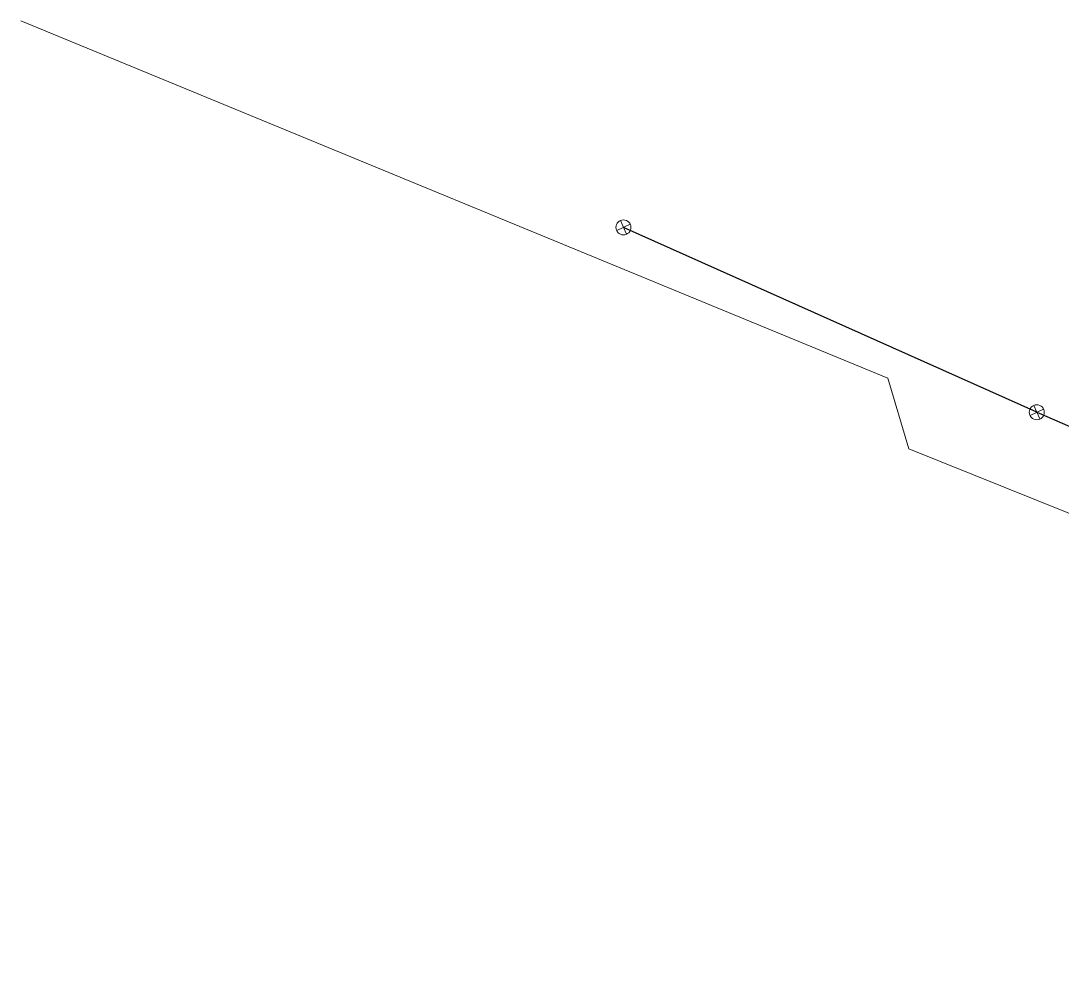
# Model space of a CAD drawing. Header units: metres. Extents: x 105014 to 106600, y 111320 to 118425.
# Drawn here: x 105489.1 to 105572.5, y 113830.9 to 113908.3 of the extents above; entities that cross this region are included whole.
import ezdxf

# ---------------------------------------------------------------- set-up
doc = ezdxf.new("R2010")
doc.units = ezdxf.units.M
for name, color, linetype, lineweight in [('35-RH-ACUE-MENOR-EXIST', 151, 'CONTINUOUS', 13), ('35-RH-PLUV-COLECTOR', 96, 'CONTINUOUS', 30), ('35-RH-PLUV-NODOS', 94, 'CONTINUOUS', 13)]:
    doc.layers.add(name, color=color, linetype=linetype, lineweight=lineweight)

# ---------------------------------------------------------------- blocks, each defined once
blk = doc.blocks.new('POZO_PLUV')
for p, q in [((-0.42, -0.42), (0.42, 0.42)), ((-0.42, 0.42), (0.42, -0.42))]:
    blk.add_line(p, q)
blk.add_circle((0, 0), 0.6)

msp = doc.modelspace()

# ---------------------------------------------------------------- linework, layer by layer
at = {"layer": '35-RH-ACUE-MENOR-EXIST'}
msp.add_lwpolyline([(105665.31, 113830.94), (105579.3, 113868.49), (105575.74, 113867.81), (105575.5162, 113867.8999), (105560.25, 113874.03), (105558.58, 113879.68), (105489.15, 113908.29)], dxfattribs=at)
at = {"layer": '35-RH-PLUV-COLECTOR'}
for points in [[(105570.499, 113876.958), (105537.403, 113891.757)], [(105570.499, 113876.958), (105591.263, 113867.946)]]:
    msp.add_lwpolyline(points, dxfattribs=at)

# ---------------------------------------------------------------- block references
at = {"layer": '35-RH-PLUV-NODOS', "rotation": 250}
for p in [(105537.403, 113891.757), (105570.499, 113876.958)]:
    msp.add_blockref('POZO_PLUV', p, dxfattribs=at)

doc.saveas('drawing.dxf')
